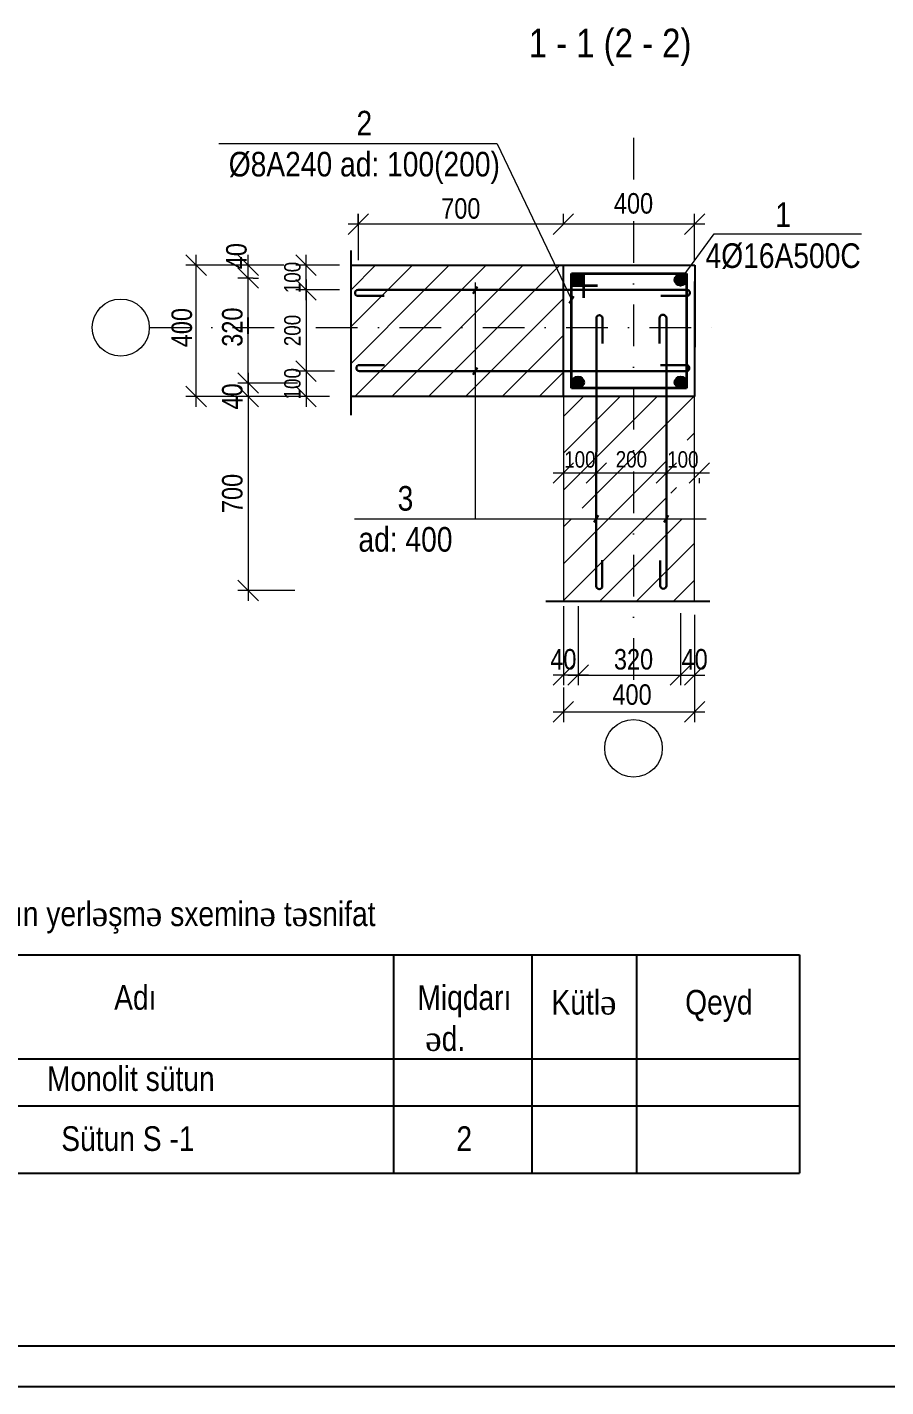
# Model space of a CAD drawing. Header units: millimetres. Extents: x 806395 to 2097197, y -233789 to 193681.
# Drawn here: x 2067405 to 2077870, y -177336 to -160765 of the extents above; entities that cross this region are included whole.
import ezdxf

# ---------------------------------------------------------------- set-up
doc = ezdxf.new("R2010")
doc.units = ezdxf.units.MM
doc.linetypes.add('CONTINOUS', pattern=[0.75, 0.25, 0.25, 0.25])
doc.linetypes.add('DASHDOTX2', pattern=[50.8, 25.4, -12.7, 0, -12.7])
doc.layers.add('Ox xetti', color=7, linetype='Continuous')
for name, color, linetype, lineweight in [('STENA', 7, 'Continuous', 25), ('аракясмя', 130, 'Continuous', 20), ('РАЗМЕРЫ', 80, 'Continuous', 9)]:
    doc.layers.add(name, color=color, linetype=linetype, lineweight=lineweight)
doc.styles.add('style1', font='A3TI(LA).TTF', dxfattribs={"height": 400})
doc.styles.add('style6', font='ARIALN.TTF', dxfattribs={"height": 300})
doc.dimstyles.new('DIM_100', dxfattribs={"dimscale": 100, "dimtxt": 400, "dimasz": 2.5, "dimexe": 1.25, "dimexo": 0.625, "dimtad": 1, "dimdec": 0, "dimtxsty": 'style1', "dimblk": 'OBLIQUE', "dimcen": 2.5, "dimdle": 1.25, "dimclrd": 251, "dimclre": 251, "dimaunit": 1, "dimadec": 3, "dimazin": 0, "dimtfac": 1, "dimtdec": 0, "dimtmove": 1, "dimatfit": 3, "dimfxl": 1.25, "dimlwd": 13, "dimlwe": 5, "dimarcsym": 0})

# ---------------------------------------------------------------- blocks, each defined once
blk = doc.blocks.new('_Oblique')
at = {"color": 0, "linetype": 'ByBlock', "lineweight": -2}
blk.add_line((-0.5, -0.5), (0.5, 0.5), dxfattribs=at)
blk = doc.blocks.new('*D61')
at = {"color": 251, "lineweight": 5, "ltscale": 15, "transparency": 16777216}
for p, q in [((2075540, -168486), (2075540, -169235)), ((2073940, -168815), (2073940, -169235))]:
    blk.add_line(p, q, dxfattribs=at)
at = {"color": 251, "linetype": 'ByBlock', "lineweight": 13, "ltscale": 15, "transparency": 16777216}
blk.add_line((2073815, -169110), (2075665, -169110), dxfattribs=at)
at = {"layer": 'Defpoints', "color": 0, "ltscale": 15, "transparency": 16777216}
for p in [(2075540, -168424), (2073940, -168753), (2075540, -169110)]:
    blk.add_point(p, dxfattribs=at)
at = {"color": 251, "lineweight": 13, "ltscale": 15, "transparency": 16777216, "xscale": 250, "yscale": 250, "zscale": 250, "rotation": 180}
blk.add_blockref('_Oblique', (2073940, -169110), dxfattribs=at)
at = {"color": 251, "lineweight": 13, "ltscale": 15, "transparency": 16777216, "xscale": 250, "yscale": 250, "zscale": 250}
blk.add_blockref('_Oblique', (2075540, -169110), dxfattribs=at)
at = {"color": 0, "lineweight": 5, "ltscale": 15, "transparency": 16777216, "insert": (2074777, -168901), "char_height": 300, "attachment_point": 5, "style": 'style6'}
blk.add_mtext('{\\H0.83333x;400}', dxfattribs=at)
blk = doc.blocks.new('*D62')
at = {"color": 251, "linetype": 'ByBlock', "lineweight": 13, "ltscale": 15, "transparency": 16777216}
blk.add_line((2069464, -165391), (2069464, -163541), dxfattribs=at)
at = {"color": 251, "lineweight": 5, "ltscale": 15, "transparency": 16777216}
for p, q in [((2070532, -163666), (2069339, -163666)), ((2070532, -165266), (2069339, -165266))]:
    blk.add_line(p, q, dxfattribs=at)
at = {"layer": 'Defpoints', "color": 0, "ltscale": 15, "transparency": 16777216}
for p in [(2069464, -163666), (2070595, -163666), (2070595, -165266)]:
    blk.add_point(p, dxfattribs=at)
at = {"color": 251, "lineweight": 13, "ltscale": 15, "transparency": 16777216, "xscale": 250, "yscale": 250, "zscale": 250}
for p, rotation in [((2069464, -163666), 90), ((2069464, -165266), 270)]:
    blk.add_blockref('_Oblique', p, dxfattribs=dict(at, rotation=rotation))
at = {"color": 0, "lineweight": 5, "ltscale": 15, "transparency": 16777216, "insert": (2069290, -164427), "char_height": 300, "attachment_point": 5, "rotation": 90, "style": 'style6'}
blk.add_mtext('{\\fArial Narrow|b0|i0|c238|p34;\\H0.83333x;400}', dxfattribs=at)
blk = doc.blocks.new('*D63')
at = {"color": 251, "linetype": 'ByBlock', "lineweight": 13, "ltscale": 15, "transparency": 16777216}
blk.add_line((2073995, -168661), (2075493, -168661), dxfattribs=at)
at = {"color": 251, "lineweight": 5, "ltscale": 15, "transparency": 16777216}
for p, q in [((2074120, -168723), (2074120, -168786)), ((2075368, -168723), (2075368, -168786))]:
    blk.add_line(p, q, dxfattribs=at)
at = {"layer": 'Defpoints', "color": 0, "ltscale": 15, "transparency": 16777216}
for p in [(2074120, -168661), (2075368, -168661), (2075368, -168661)]:
    blk.add_point(p, dxfattribs=at)
at = {"color": 251, "lineweight": 13, "ltscale": 15, "transparency": 16777216, "xscale": 250, "yscale": 250, "zscale": 250, "rotation": 180}
blk.add_blockref('_Oblique', (2074120, -168661), dxfattribs=at)
at = {"color": 251, "lineweight": 13, "ltscale": 15, "transparency": 16777216, "xscale": 250, "yscale": 250, "zscale": 250}
blk.add_blockref('_Oblique', (2075368, -168661), dxfattribs=at)
at = {"color": 0, "lineweight": 5, "ltscale": 15, "transparency": 16777216, "insert": (2074795, -168471), "char_height": 300, "attachment_point": 5, "style": 'style6'}
blk.add_mtext('{\\fArial Narrow|b0|i0|c238|p34;\\H0.83333x;320}', dxfattribs=at)
blk = doc.blocks.new('*D64')
at = {"color": 251, "linetype": 'ByBlock', "lineweight": 13, "ltscale": 15, "transparency": 16777216}
blk.add_line((2070097, -165227), (2070097, -163698), dxfattribs=at)
at = {"color": 251, "lineweight": 5, "ltscale": 15, "transparency": 16777216}
for p, q in [((2070158, -163823), (2070222, -163823)), ((2070700, -165102), (2069972, -165102))]:
    blk.add_line(p, q, dxfattribs=at)
at = {"layer": 'Defpoints', "color": 0, "ltscale": 15, "transparency": 16777216}
for p in [(2070095, -163823), (2070097, -163823), (2070763, -165102)]:
    blk.add_point(p, dxfattribs=at)
at = {"color": 251, "lineweight": 13, "ltscale": 15, "transparency": 16777216, "xscale": 250, "yscale": 250, "zscale": 250}
for p, rotation in [((2070097, -163823), 90), ((2070097, -165102), 270)]:
    blk.add_blockref('_Oblique', p, dxfattribs=dict(at, rotation=rotation))
at = {"color": 0, "lineweight": 5, "ltscale": 15, "transparency": 16777216, "insert": (2069906, -164421), "char_height": 300, "attachment_point": 5, "rotation": 90, "style": 'style6'}
blk.add_mtext('{\\fArial Narrow|b0|i0|c238|p34;\\H0.83333x;320}', dxfattribs=at)
blk = doc.blocks.new('*D65')
at = {"color": 251, "linetype": 'Continuous', "lineweight": 13, "ltscale": 15, "transparency": 16777216}
blk.add_line((2070097, -165141), (2070097, -167756), dxfattribs=at)
at = {"color": 251, "linetype": 'CONTINOUS', "lineweight": 5, "ltscale": 15, "transparency": 16777216}
for p, q in [((2070740, -165266), (2069972, -165266)), ((2070667, -167631), (2069972, -167631))]:
    blk.add_line(p, q, dxfattribs=at)
at = {"layer": 'Defpoints', "color": 0, "ltscale": 15, "transparency": 16777216}
for p in [(2070803, -165266), (2070097, -167631), (2070729, -167631)]:
    blk.add_point(p, dxfattribs=at)
at = {"color": 251, "lineweight": 13, "ltscale": 15, "transparency": 16777216, "xscale": 250, "yscale": 250, "zscale": 250}
for p, rotation in [((2070097, -165266), 90), ((2070097, -167631), 270)]:
    blk.add_blockref('_Oblique', p, dxfattribs=dict(at, rotation=rotation))
at = {"color": 0, "lineweight": 5, "ltscale": 15, "transparency": 16777216, "insert": (2069906, -166448), "char_height": 300, "attachment_point": 5, "rotation": 90, "style": 'style6', "bg_fill": 3, "box_fill_scale": 1.1, "bg_fill_color": 9, "bg_fill_true_color": 13158600, "bg_fill_transparency": 0}
blk.add_mtext('{\\H0.83333x;700}', dxfattribs=at)
blk = doc.blocks.new('*D76')
at = {"color": 251, "linetype": 'CONTINOUS', "lineweight": 5, "ltscale": 15, "transparency": 16777216}
for p, q in [((2071441, -163603), (2071441, -163041)), ((2075540, -163603), (2075540, -163041))]:
    blk.add_line(p, q, dxfattribs=at)
at = {"color": 251, "linetype": 'Continuous', "lineweight": 13, "ltscale": 15, "transparency": 16777216}
blk.add_line((2075665, -163166), (2071316, -163166), dxfattribs=at)
at = {"layer": 'Defpoints', "color": 0, "ltscale": 15, "transparency": 16777216}
for p in [(2071441, -163166), (2071441, -163666), (2075540, -163666)]:
    blk.add_point(p, dxfattribs=at)
at = {"color": 251, "lineweight": 13, "ltscale": 15, "transparency": 16777216, "xscale": 250, "yscale": 250, "zscale": 250, "rotation": 180}
blk.add_blockref('_Oblique', (2071441, -163166), dxfattribs=at)
at = {"color": 251, "lineweight": 13, "ltscale": 15, "transparency": 16777216, "xscale": 250, "yscale": 250, "zscale": 250}
blk.add_blockref('_Oblique', (2075540, -163166), dxfattribs=at)
at = {"color": 0, "lineweight": 5, "ltscale": 15, "transparency": 16777216, "insert": (2074795, -162914), "char_height": 300, "attachment_point": 5, "style": 'style6', "bg_fill": 3, "box_fill_scale": 1.1, "bg_fill_color": 9, "bg_fill_true_color": 13158600, "bg_fill_transparency": 0}
blk.add_mtext('{\\H0.83333x;400}', dxfattribs=at)
blk = doc.blocks.new('*D77')
at = {"color": 251, "linetype": 'CONTINOUS', "lineweight": 5, "ltscale": 15, "transparency": 16777216}
for p, q in [((2071440, -163166), (2071440, -163041)), ((2073940, -163166), (2073940, -163041))]:
    blk.add_line(p, q, dxfattribs=at)
at = {"color": 251, "linetype": 'Continuous', "lineweight": 13, "ltscale": 15, "transparency": 16777216}
blk.add_line((2074065, -163166), (2071315, -163166), dxfattribs=at)
at = {"layer": 'Defpoints', "color": 0, "ltscale": 15, "transparency": 16777216}
for p in [(2071440, -163166), (2071440, -163166), (2073940, -163166)]:
    blk.add_point(p, dxfattribs=at)
at = {"color": 251, "lineweight": 13, "ltscale": 15, "transparency": 16777216, "xscale": 250, "yscale": 250, "zscale": 250, "rotation": 180}
blk.add_blockref('_Oblique', (2071440, -163166), dxfattribs=at)
at = {"color": 251, "lineweight": 13, "ltscale": 15, "transparency": 16777216, "xscale": 250, "yscale": 250, "zscale": 250}
blk.add_blockref('_Oblique', (2073940, -163166), dxfattribs=at)
at = {"color": 0, "lineweight": 5, "ltscale": 15, "transparency": 16777216, "insert": (2072690, -162976), "char_height": 300, "attachment_point": 5, "style": 'style6', "bg_fill": 3, "box_fill_scale": 1.1, "bg_fill_color": 9, "bg_fill_true_color": 13158600, "bg_fill_transparency": 0}
blk.add_mtext('{\\H0.83333x;700}', dxfattribs=at)
blk = doc.blocks.new('*D78')
at = {"color": 251, "linetype": 'ByBlock', "lineweight": 13, "transparency": 16777216}
blk.add_line((2070097, -163948), (2070097, -163541), dxfattribs=at)
at = {"color": 251, "lineweight": 5, "transparency": 16777216}
for p, q in [((2070159, -163666), (2069972, -163666)), ((2070159, -163823), (2069972, -163823))]:
    blk.add_line(p, q, dxfattribs=at)
at = {"layer": 'Defpoints', "color": 0, "transparency": 16777216}
for p in [(2070097, -163666), (2070222, -163666), (2070222, -163823)]:
    blk.add_point(p, dxfattribs=at)
at = {"color": 251, "lineweight": 13, "transparency": 16777216, "xscale": 250, "yscale": 250, "zscale": 250}
for p, rotation in [((2070097, -163666), 90), ((2070097, -163823), 270)]:
    blk.add_blockref('_Oblique', p, dxfattribs=dict(at, rotation=rotation))
at = {"color": 0, "transparency": 16777216, "insert": (2069956, -163556), "char_height": 300, "attachment_point": 5, "rotation": 90, "style": 'style6'}
blk.add_mtext('{\\fArial Narrow|b0|i0|c238|p34;\\H0.83333x;40}', dxfattribs=at)
blk = doc.blocks.new('*D79')
at = {"color": 251, "linetype": 'ByBlock', "lineweight": 13, "transparency": 16777216}
blk.add_line((2070097, -164977), (2070097, -165391), dxfattribs=at)
at = {"color": 251, "lineweight": 5, "transparency": 16777216}
for p, q in [((2070193, -165102), (2069972, -165102)), ((2070193, -165266), (2069972, -165266))]:
    blk.add_line(p, q, dxfattribs=at)
at = {"layer": 'Defpoints', "color": 0, "transparency": 16777216}
for p in [(2070255, -165102), (2070097, -165266), (2070255, -165266)]:
    blk.add_point(p, dxfattribs=at)
at = {"color": 251, "lineweight": 13, "transparency": 16777216, "xscale": 250, "yscale": 250, "zscale": 250}
for p, rotation in [((2070097, -165102), 90), ((2070097, -165266), 270)]:
    blk.add_blockref('_Oblique', p, dxfattribs=dict(at, rotation=rotation))
at = {"color": 0, "transparency": 16777216, "insert": (2069906, -165266), "char_height": 300, "attachment_point": 5, "rotation": 90, "style": 'style6'}
blk.add_mtext('{\\fArial Narrow|b0|i0|c238|p34;\\H0.83333x;40}', dxfattribs=at)
blk = doc.blocks.new('*D80')
at = {"color": 251, "lineweight": 5, "transparency": 16777216}
for p, q in [((2073940, -167823), (2073940, -168786)), ((2074120, -167823), (2074120, -168786))]:
    blk.add_line(p, q, dxfattribs=at)
at = {"color": 251, "linetype": 'ByBlock', "lineweight": 13, "transparency": 16777216}
blk.add_line((2074245, -168661), (2073815, -168661), dxfattribs=at)
at = {"layer": 'Defpoints', "color": 0, "transparency": 16777216}
for p in [(2073940, -167761), (2074120, -167761), (2073940, -168661)]:
    blk.add_point(p, dxfattribs=at)
at = {"color": 251, "lineweight": 13, "transparency": 16777216, "xscale": 250, "yscale": 250, "zscale": 250, "rotation": 180}
blk.add_blockref('_Oblique', (2073940, -168661), dxfattribs=at)
at = {"color": 251, "lineweight": 13, "transparency": 16777216, "xscale": 250, "yscale": 250, "zscale": 250}
blk.add_blockref('_Oblique', (2074120, -168661), dxfattribs=at)
at = {"color": 0, "transparency": 16777216, "insert": (2073940, -168471), "char_height": 300, "attachment_point": 5, "style": 'style6'}
blk.add_mtext('{\\fArial Narrow|b0|i0|c238|p34;\\H0.83333x;40}', dxfattribs=at)
blk = doc.blocks.new('*D81')
at = {"color": 251, "lineweight": 5, "transparency": 16777216}
for p, q in [((2075368, -167908), (2075368, -168786)), ((2075540, -167929), (2075540, -168786))]:
    blk.add_line(p, q, dxfattribs=at)
at = {"color": 251, "linetype": 'ByBlock', "lineweight": 13, "transparency": 16777216}
blk.add_line((2075243, -168661), (2075665, -168661), dxfattribs=at)
at = {"layer": 'Defpoints', "color": 0, "transparency": 16777216}
for p in [(2075368, -167846), (2075540, -167867), (2075540, -168661)]:
    blk.add_point(p, dxfattribs=at)
at = {"color": 251, "lineweight": 13, "transparency": 16777216, "xscale": 250, "yscale": 250, "zscale": 250, "rotation": 180}
blk.add_blockref('_Oblique', (2075368, -168661), dxfattribs=at)
at = {"color": 251, "lineweight": 13, "transparency": 16777216, "xscale": 250, "yscale": 250, "zscale": 250}
blk.add_blockref('_Oblique', (2075540, -168661), dxfattribs=at)
at = {"color": 0, "transparency": 16777216, "insert": (2075540, -168471), "char_height": 300, "attachment_point": 5, "style": 'style6'}
blk.add_mtext('{\\fArial Narrow|b0|i0|c238|p34;\\H0.83333x;40}', dxfattribs=at)
blk = doc.blocks.new('*D82')
at = {"color": 251, "linetype": 'ByBlock', "lineweight": 13, "transparency": 16777216}
blk.add_line((2074217, -166198), (2075320, -166198), dxfattribs=at)
at = {"color": 251, "lineweight": 5, "transparency": 16777216}
for p, q in [((2074342, -166098), (2074342, -166323)), ((2075195, -166098), (2075195, -166323))]:
    blk.add_line(p, q, dxfattribs=at)
at = {"layer": 'Defpoints', "color": 0, "transparency": 16777216}
for p in [(2074342, -166036), (2075195, -166036), (2075195, -166198)]:
    blk.add_point(p, dxfattribs=at)
at = {"color": 251, "lineweight": 13, "transparency": 16777216, "xscale": 250, "yscale": 250, "zscale": 250, "rotation": 180}
blk.add_blockref('_Oblique', (2074342, -166198), dxfattribs=at)
at = {"color": 251, "lineweight": 13, "transparency": 16777216, "xscale": 250, "yscale": 250, "zscale": 250}
blk.add_blockref('_Oblique', (2075195, -166198), dxfattribs=at)
at = {"color": 0, "transparency": 16777216, "insert": (2074769, -166033), "char_height": 300, "attachment_point": 5, "style": 'style6'}
blk.add_mtext('{\\H0.66667x;200}', dxfattribs=at)
blk = doc.blocks.new('*D83')
at = {"color": 251, "lineweight": 5, "transparency": 16777216}
for p, q in [((2073940, -165877), (2073940, -166324)), ((2074342, -166260), (2074342, -166324))]:
    blk.add_line(p, q, dxfattribs=at)
at = {"color": 251, "linetype": 'ByBlock', "lineweight": 13, "transparency": 16777216}
blk.add_line((2074467, -166199), (2073815, -166199), dxfattribs=at)
at = {"layer": 'Defpoints', "color": 0, "transparency": 16777216}
for p in [(2073940, -165815), (2073940, -166199), (2074342, -166198)]:
    blk.add_point(p, dxfattribs=at)
at = {"color": 251, "lineweight": 13, "transparency": 16777216, "xscale": 250, "yscale": 250, "zscale": 250, "rotation": 180}
blk.add_blockref('_Oblique', (2073940, -166199), dxfattribs=at)
at = {"color": 251, "lineweight": 13, "transparency": 16777216, "xscale": 250, "yscale": 250, "zscale": 250}
blk.add_blockref('_Oblique', (2074342, -166199), dxfattribs=at)
at = {"color": 0, "transparency": 16777216, "insert": (2074141, -166035), "char_height": 300, "attachment_point": 5, "style": 'style6'}
blk.add_mtext('{\\H0.66667x;100}', dxfattribs=at)
blk = doc.blocks.new('*D84')
at = {"color": 251, "linetype": 'ByBlock', "lineweight": 13, "transparency": 16777216}
blk.add_line((2075722, -166199), (2075070, -166199), dxfattribs=at)
at = {"color": 251, "lineweight": 5, "transparency": 16777216}
for p, q in [((2075195, -166260), (2075195, -166324)), ((2075597, -166260), (2075597, -166324))]:
    blk.add_line(p, q, dxfattribs=at)
at = {"layer": 'Defpoints', "color": 0, "transparency": 16777216}
for p in [(2075195, -166198), (2075195, -166199), (2075597, -166198)]:
    blk.add_point(p, dxfattribs=at)
at = {"color": 251, "lineweight": 13, "transparency": 16777216, "xscale": 250, "yscale": 250, "zscale": 250, "rotation": 180}
blk.add_blockref('_Oblique', (2075195, -166199), dxfattribs=at)
at = {"color": 251, "lineweight": 13, "transparency": 16777216, "xscale": 250, "yscale": 250, "zscale": 250}
blk.add_blockref('_Oblique', (2075597, -166199), dxfattribs=at)
at = {"color": 0, "transparency": 16777216, "insert": (2075396, -166035), "char_height": 300, "attachment_point": 5, "style": 'style6'}
blk.add_mtext('{\\H0.66667x;100}', dxfattribs=at)
blk = doc.blocks.new('*D85')
at = {"color": 251, "linetype": 'ByBlock', "lineweight": 13, "transparency": 16777216}
blk.add_line((2070803, -164091), (2070803, -163541), dxfattribs=at)
at = {"color": 251, "lineweight": 5, "transparency": 16777216}
for p, q in [((2071213, -163666), (2070678, -163666)), ((2071213, -163966), (2070678, -163966))]:
    blk.add_line(p, q, dxfattribs=at)
at = {"layer": 'Defpoints', "color": 0, "transparency": 16777216}
for p in [(2070803, -163666), (2071276, -163666), (2071276, -163966)]:
    blk.add_point(p, dxfattribs=at)
at = {"color": 251, "lineweight": 13, "transparency": 16777216, "xscale": 250, "yscale": 250, "zscale": 250}
for p, rotation in [((2070803, -163666), 90), ((2070803, -163966), 270)]:
    blk.add_blockref('_Oblique', p, dxfattribs=dict(at, rotation=rotation))
at = {"color": 0, "transparency": 16777216, "insert": (2070638, -163816), "char_height": 300, "attachment_point": 5, "rotation": 90, "style": 'style6'}
blk.add_mtext('{\\H0.66667x;100}', dxfattribs=at)
blk = doc.blocks.new('*D86')
at = {"color": 251, "linetype": 'ByBlock', "lineweight": 13, "transparency": 16777216}
blk.add_line((2070803, -163841), (2070803, -165082), dxfattribs=at)
at = {"color": 251, "lineweight": 5, "transparency": 16777216}
for p, q in [((2071151, -163966), (2070678, -163966)), ((2071151, -164957), (2070678, -164957))]:
    blk.add_line(p, q, dxfattribs=at)
at = {"layer": 'Defpoints', "color": 0, "transparency": 16777216}
for p in [(2071213, -163966), (2070803, -164957), (2071213, -164957)]:
    blk.add_point(p, dxfattribs=at)
at = {"color": 251, "lineweight": 13, "transparency": 16777216, "xscale": 250, "yscale": 250, "zscale": 250}
for p, rotation in [((2070803, -163966), 90), ((2070803, -164957), 270)]:
    blk.add_blockref('_Oblique', p, dxfattribs=dict(at, rotation=rotation))
at = {"color": 0, "transparency": 16777216, "insert": (2070638, -164462), "char_height": 300, "attachment_point": 5, "rotation": 90, "style": 'style6'}
blk.add_mtext('{\\H0.66667x;200}', dxfattribs=at)
blk = doc.blocks.new('*D87')
at = {"color": 251, "linetype": 'ByBlock', "lineweight": 13, "transparency": 16777216}
blk.add_line((2070803, -164832), (2070803, -165391), dxfattribs=at)
at = {"color": 251, "lineweight": 5, "transparency": 16777216}
for p, q in [((2071088, -164957), (2070678, -164957)), ((2071088, -165266), (2070678, -165266))]:
    blk.add_line(p, q, dxfattribs=at)
at = {"layer": 'Defpoints', "color": 0, "transparency": 16777216}
for p in [(2071151, -164957), (2070803, -165266), (2071151, -165266)]:
    blk.add_point(p, dxfattribs=at)
at = {"color": 251, "lineweight": 13, "transparency": 16777216, "xscale": 250, "yscale": 250, "zscale": 250}
for p, rotation in [((2070803, -164957), 90), ((2070803, -165266), 270)]:
    blk.add_blockref('_Oblique', p, dxfattribs=dict(at, rotation=rotation))
at = {"color": 0, "transparency": 16777216, "insert": (2070638, -165111), "char_height": 300, "attachment_point": 5, "rotation": 90, "style": 'style6'}
blk.add_mtext('{\\H0.66667x;100}', dxfattribs=at)
blk = doc.blocks.new('ntnntyht')
at = {"color": 1, "lineweight": 25, "ltscale": 15}
blk.add_line((1963654, -50106), (2003045, -50106), dxfattribs=at)
at = {"color": 1, "lineweight": 25}
blk.add_line((2003567, -50629), (1961564, -50629), dxfattribs=at)

msp = doc.modelspace()

# ---------------------------------------------------------------- hatches: boundary and pattern name
at = {"lineweight": 5, "ltscale": 15}
h = msp.add_hatch(dxfattribs=at)
h.set_pattern_fill('ANSI31', color=0, scale=100)
h.set_pattern_definition([(45, (1404121.36, 2890670.8), (-224.506403, 224.506403), [])])
h.paths.add_polyline_path([(2073940.399, -163966.477), (2073940.399, -164956.655)], flags=17)
edge = h.paths.add_edge_path()
edge.add_line((2071352.955, -163665.873), (2071352.955, -165265.873))
edge.add_line((2071352.955, -165265.873), (2072867.401, -165265.873))
edge.add_line((2072867.401, -165265.873), (2072867.401, -164956.655))
edge.add_line((2072867.401, -164956.655), (2072233.983, -164956.655))
edge.add_line((2072233.983, -164956.655), (2071453.768, -164956.654))
edge.add_arc((2071453.764, -164919.6), 37.054, 90.3382469, 270.0056172, ccw=False)
edge.add_line((2071453.545, -164882.546), (2071453.764, -164882.546))
edge.add_arc((2071453.764, -164919.601), 37.054, 90, 270.338247)
edge.add_line((2071453.983, -164956.654), (2073940.399, -164956.654))
edge.add_line((2073940.399, -164956.654), (2073940.399, -163966.477))
edge.add_line((2073940.399, -163966.477), (2072233.983, -163966.477))
edge.add_line((2072233.983, -163966.477), (2072233.983, -163966.475))
edge.add_line((2072233.983, -163966.475), (2073940.399, -163966.476))
edge.add_line((2073940.399, -163966.476), (2073940.399, -163905.097))
edge.add_line((2073940.399, -163905.097), (2073940.399, -163665.873))
edge.add_line((2073940.399, -163665.873), (2071352.955, -163665.873))
h.paths.add_polyline_path([(2073940.399, -165265.873), (2073940.399, -165256.654), (2073940.399, -164956.655), (2072867.401, -164956.655), (2072867.401, -165265.873)])
for points in [[(2074040.399, -163844.52, 1), (2074184.453, -163844.52, 1)], [(2075296.346, -163844.52, 1), (2075440.399, -163844.52, 1)], [(2074047.734, -165093.846, 1), (2074191.788, -165093.846, 1)], [(2075296.346, -165093.846, 1), (2075440.399, -165093.846, 1)]]:
    msp.add_hatch(color=7).paths.add_polyline_path(points)
h = msp.add_hatch(dxfattribs=at)
h.set_pattern_fill('ANSI31', color=0, scale=100)
h.set_pattern_definition([(45, (1403271.3, 2850666.06), (-224.506403, 224.506403), [])])
h.paths.add_polyline_path([(2074582.135, -167760.757), (2075533.983, -167760.757), (2075533.983, -166756.037), (2074582.135, -166756.037)])
h.paths.add_polyline_path([(2075195.08, -165256.654), (2074582.135, -165256.654), (2074582.135, -166756.037), (2075195.08, -166756.037)])
h.paths.add_polyline_path([(2075533.983, -166376.73), (2075195.08, -166377.281), (2075195.08, -166756.037), (2075533.983, -166756.037)])
h.paths.add_polyline_path([(2075533.983, -165265.873), (2075195.08, -165256.654), (2075195.08, -166377.281), (2075533.983, -166376.774)])
h.paths.add_polyline_path([(2073940.399, -165256.654), (2073940.399, -167760.757), (2074582.135, -167760.757), (2074582.135, -166756.037), (2074340.466, -166756.037), (2074341.521, -165256.654)])
h.paths.add_polyline_path([(2074582.135, -165256.654), (2074341.521, -165256.654), (2074340.466, -166756.037), (2074582.135, -166756.037)], flags=17)
h.paths.add_polyline_path([(2075199.952, -166756.037), (2075533.983, -166756.037), (2075533.983, -165797.625), (2075199.952, -165797.625)])
edge = h.paths.add_edge_path()
edge.add_line((2073940.399, -166456.961), (2073940.399, -165923.165))
edge.add_line((2073940.399, -165923.165), (2073940.399, -166755.952))
edge.add_line((2073940.399, -166755.952), (2074340.676, -166756.122))
h.paths.add_polyline_path([(2075195.08, -166443.129), (2075533.983, -166443.129), (2075533.983, -166377.006), (2075195.08, -166377.006)], flags=17)

# ---------------------------------------------------------------- linework, layer by layer
at = {"color": 7, "lineweight": 15}
msp.add_line((2073134.409, -162187.421, -52.59), (2069741.539, -162187.421, -52.59), dxfattribs=at)
at = {"color": 7, "linetype": 'ByBlock', "lineweight": 15}
msp.add_line((2073134.409, -162187.421, -52.59), (2074040.399, -164085.873, -52.59), dxfattribs=at)
at = {"color": 0, "lineweight": 13, "ltscale": 15}
for p, q in [((2075368.372, -163844.52, -52.59), (2075776.667, -163285.42, -52.59)), ((2075776.667, -163285.42, -52.59), (2077574.036, -163285.42, -52.59))]:
    msp.add_line(p, q, dxfattribs=at)
at = {"color": 7}
for p, q in [((2071352.955, -163665.873, -52.59), (2075140.399, -163665.873, -52.59)), ((2073940.399, -165265.873, -52.59), (2073940.399, -163665.873, -52.59)), ((2075540.399, -163665.873, -52.59), (2075540.399, -164665.873, -52.59)), ((2075540.399, -165265.873, -52.59), (2071352.955, -165265.873, -52.59))]:
    msp.add_line(p, q, dxfattribs=at)
at = {"color": 7, "linetype": 'ByBlock', "lineweight": 25}
for p, q in [((2074740.399, -163665.873, -52.59), (2075540.399, -163665.873, -52.59)), ((2075540.399, -165265.873, -52.59), (2075540.399, -163865.873, -52.59)), ((2072840.2, -164009.247, -52.59), (2072894.601, -163923.706, -52.59)), ((2074013.199, -164128.643, -52.59), (2074067.6, -164043.102, -52.59)), ((2072840.2, -164999.425, -52.59), (2072894.601, -164913.884, -52.59)), ((2074313.265, -166798.808, -52.59), (2074367.667, -166713.267, -52.59)), ((2075167.879, -166798.808, -52.59), (2075222.281, -166713.267, -52.59))]:
    msp.add_line(p, q, dxfattribs=at)
at = {"color": 0, "lineweight": 15, "ltscale": 15}
for p, q in [((2072867.401, -166756.037, -52.59), (2072867.401, -163876.649, -52.59)), ((2071394.018, -166756.037, -52.59), (2075680.365, -166756.037, -52.59))]:
    msp.add_line(p, q, dxfattribs=at)
at = {"color": 7, "lineweight": 35}
for p, q in [((2074040.399, -165165.873, -52.59), (2074040.399, -163765.873, -52.59)), ((2074040.399, -163765.873, -52.59), (2075440.399, -163765.873, -52.59)), ((2074191.048, -164065.428, -52.59), (2074191.048, -163765.873, -52.59)), ((2075440.399, -163765.873, -52.59), (2075440.399, -165165.873, -52.59)), ((2074356.675, -163918.379, -52.59), (2074040.399, -163918.379, -52.59)), ((2075440.399, -165165.873, -52.59), (2074040.399, -165165.873, -52.59))]:
    msp.add_line(p, q, dxfattribs=at)
at = {"lineweight": 25, "ltscale": 5}
for p, q in [((2070096.63, -164502.404, -52.59), (2070096.63, -164302.404, -52.59)), ((2073727.002, -167760.757, -52.59), (2075724.2, -167760.757, -52.59))]:
    msp.add_line(p, q, dxfattribs=at)
at = {"color": 0, "lineweight": 5, "ltscale": 15}
for p, q in [((2073940.399, -165256.654, -52.59), (2073940.399, -167760.757, -52.59)), ((2075533.983, -165256.654, -52.59), (2075533.983, -167760.757, -52.59))]:
    msp.add_line(p, q, dxfattribs=at)
at = {"color": 0, "ltscale": 15}
msp.add_line((2076819.483, -172071.22), (2076819.483, -174732.95), dxfattribs=at)
at = {"color": 7, "ltscale": 15}
for points in [[(2058937.821, -172071.22), (2076819.483, -172071.22)], [(2071870.432, -172071.22), (2071870.432, -174732.95)], [(2073554.493, -172071.22), (2073554.493, -174732.95)], [(2074829.905, -172071.22), (2074829.905, -174732.95)], [(2058937.821, -173337.074), (2076819.483, -173337.074)], [(2058937.821, -173911.805), (2076819.483, -173911.805)], [(2058937.821, -174732.95), (2076819.483, -174732.95)]]:
    msp.add_lwpolyline(points, dxfattribs=at)
at = {"color": 7}
for centre in [(2074112.426, -163844.52, -52.59), (2075368.372, -163844.52, -52.59), (2074119.761, -165093.846, -52.59), (2075368.372, -165093.846, -52.59)]:
    msp.add_circle(centre, 72.027, dxfattribs=at)
at = {"color": 0, "lineweight": 30, "ltscale": 15}
for centre, radius, start, end in [((2075444.678, -164003.412, -52.59), 37.547, 264.8299793, 116.4342215), ((2075436.637, -164920.583, -52.59), 38.355, 283.310013, 104.1942172)]:
    msp.add_arc(centre, radius, start, end, dxfattribs=at)
at = {"layer": 'Ox xetti', "linetype": 'DASHDOTX2', "lineweight": 9, "ltscale": 20}
for p, q in [((2074794.813, -162114.132, -52.59), (2074794.813, -169203.811, -52.59)), ((2068892.433, -164427.104, -52.59), (2075779.207, -164427.104, -52.59))]:
    msp.add_line(p, q, dxfattribs=at)
at = {"layer": 'аракясмя', "color": 7, "lineweight": 20}
for centre, radius in [((2068544.313, -164427.104, -52.59), 348.12), ((2074794.813, -169554.514, -52.59), 350.703)]:
    msp.add_circle(centre, radius, dxfattribs=at)
at = {"layer": 'РАЗМЕРЫ', "color": 0, "lineweight": 30, "ltscale": 15}
for p, q in [((2071438.011, -163966.475, -52.59), (2075452.004, -163966.476, -52.59)), ((2071438.011, -164040.475, -52.59), (2071756.395, -164040.475, -52.59)), ((2071438.011, -164040.475, -52.59), (2071756.395, -164040.475, -52.59)), ((2071438.011, -164040.475, -52.59), (2071756.395, -164040.475, -52.59)), ((2071438.011, -164040.475, -52.59), (2071756.395, -164040.475, -52.59)), ((2071438.011, -164040.476, -52.59), (2071756.395, -164040.476, -52.59)), ((2071438.011, -164040.476, -52.59), (2071756.395, -164040.476, -52.59)), ((2071438.011, -164040.476, -52.59), (2071756.395, -164040.476, -52.59)), ((2071438.011, -164040.476, -52.59), (2071756.395, -164040.476, -52.59)), ((2072233.983, -163966.476, -52.59), (2075438.39, -163966.476, -52.59)), ((2072233.983, -163966.476, -52.59), (2075452.004, -163966.476, -52.59)), ((2072233.983, -163966.476, -52.59), (2075438.39, -163966.476, -52.59)), ((2072233.983, -163966.477, -52.59), (2075440.146, -163966.477, -52.59)), ((2072233.983, -163966.477, -52.59), (2075443.206, -163966.477, -52.59)), ((2072233.983, -163966.477, -52.59), (2075440.146, -163966.477, -52.59)), ((2072233.983, -163966.477, -52.59), (2075443.206, -163966.477, -52.59)), ((2075436.985, -164040.476, -52.59), (2075129.702, -164040.476, -52.59)), ((2074342.185, -164311.653, -52.59), (2074339.888, -167578.322, -52.59)), ((2074416.185, -164311.653, -52.59), (2074416.185, -164618.936, -52.59)), ((2074416.185, -164311.653, -52.59), (2074416.185, -164618.936, -52.59)), ((2075110.432, -164311.652, -52.59), (2075110.432, -164620.547, -52.59)), ((2075110.432, -164311.652, -52.59), (2075110.432, -164620.547, -52.59)), ((2075195.08, -164311.652, -52.59), (2075195.08, -167433.439, -52.59)), ((2075195.08, -164311.652, -52.59), (2075195.08, -167572.388, -52.59)), ((2071453.764, -164882.546, -52.59), (2071761.047, -164882.546, -52.59)), ((2071453.764, -164882.546, -52.59), (2071761.047, -164882.546, -52.59)), ((2071453.764, -164882.546, -52.59), (2071761.047, -164882.546, -52.59)), ((2071453.764, -164882.546, -52.59), (2071761.047, -164882.546, -52.59)), ((2071453.764, -164882.546, -52.59), (2071761.047, -164882.546, -52.59)), ((2071453.764, -164882.546, -52.59), (2071761.047, -164882.546, -52.59)), ((2071453.764, -164882.546, -52.59), (2071761.047, -164882.546, -52.59)), ((2071453.764, -164882.546, -52.59), (2071761.047, -164882.546, -52.59)), ((2075441.811, -164882.654, -52.59), (2075123.428, -164882.654, -52.59)), ((2075441.811, -164882.654, -52.59), (2075123.428, -164882.654, -52.59)), ((2071453.983, -164956.654, -52.59), (2075448.239, -164956.654, -52.59)), ((2072233.983, -164956.654, -52.59), (2075445.267, -164956.654, -52.59)), ((2072233.983, -164956.654, -52.59), (2075448.239, -164956.654, -52.59)), ((2072233.983, -164956.654, -52.59), (2075445.267, -164956.654, -52.59)), ((2072233.983, -164956.655, -52.59), (2075446.884, -164956.655, -52.59)), ((2072233.983, -164956.655, -52.59), (2075447.729, -164956.655, -52.59)), ((2072233.983, -164956.655, -52.59), (2075446.884, -164956.655, -52.59)), ((2072233.983, -164956.655, -52.59), (2075447.729, -164956.655, -52.59)), ((2074413.888, -167578.322, -52.59), (2074413.888, -167259.938, -52.59)), ((2074413.888, -167578.322, -52.59), (2074413.888, -167259.938, -52.59)), ((2075121.08, -167572.388, -52.59), (2075121.08, -167265.105, -52.59))]:
    msp.add_line(p, q, dxfattribs=at)
at = {"layer": 'РАЗМЕРЫ', "color": 0, "ltscale": 15}
msp.add_line((2075122.401, -164882.546, -52.59), (2075362.401, -164882.546, -52.59), dxfattribs=at)
msp.add_line((2075122.401, -164882.546, -52.59), (2075362.401, -164882.546, -52.59), dxfattribs=at)
msp.add_line((2075122.401, -164882.546, -52.59), (2075362.401, -164882.546, -52.59), dxfattribs=at)
msp.add_line((2075122.401, -164882.546, -52.59), (2075362.401, -164882.546, -52.59), dxfattribs=at)
msp.add_line((2075122.401, -164882.546, -52.59), (2075362.401, -164882.546, -52.59), dxfattribs=at)
msp.add_line((2075122.401, -164882.546, -52.59), (2075362.401, -164882.546, -52.59), dxfattribs=at)
msp.add_line((2075122.401, -164882.546, -52.59), (2075362.401, -164882.546, -52.59), dxfattribs=at)
msp.add_line((2075122.401, -164882.546, -52.59), (2075362.401, -164882.546, -52.59), dxfattribs=at)
at = {"layer": 'РАЗМЕРЫ', "color": 0, "lineweight": 30, "ltscale": 15}
for centre, radius, start, end in [((2071438.011, -164003.475, -52.59), 37, 90, 270), ((2074379.185, -164311.653, -52.59), 37, 0, 180), ((2074379.185, -164311.653, -52.59), 37, 0, 180), ((2075152.756, -164311.652, -52.59), 42.324, 0, 180), ((2071453.764, -164919.601, -52.59), 37.054, 90, 270), ((2071453.764, -164919.6, -52.59), 37.054, 90, 270), ((2071453.764, -164919.601, -52.59), 37.054, 90, 270), ((2071453.764, -164919.6, -52.59), 37.054, 90, 270), ((2071453.764, -164919.601, -52.59), 37.054, 90, 270), ((2071453.764, -164919.6, -52.59), 37.054, 90, 270), ((2071453.764, -164919.601, -52.59), 37.054, 90, 270), ((2071453.764, -164919.6, -52.59), 37.054, 90, 270), ((2074376.888, -167578.322, -52.59), 37, 180, 0), ((2075158.08, -167572.388, -52.59), 37, 180, 0)]:
    msp.add_arc(centre, radius, start, end, dxfattribs=at)

# ---------------------------------------------------------------- texts
at = {"insert": (2075500.312, -160783.857, -52.59), "char_height": 350, "width": 12573.31765, "attachment_point": 3, "style": 'style6'}
msp.add_mtext('1 - 1 (2 - 2)', dxfattribs=at)
at = {"color": 7, "lineweight": 25, "insert": (2071513.877, -162229.747, -52.59), "char_height": 300, "attachment_point": 5, "style": 'style6'}
msp.add_mtext('\\A1;{\\fArial Narrow|b0|i0|c238|p34;2\\P%%C}8A240 а{\\fArial Narrow|b0|i0|c238|p34;d}: {\\fArial Narrow|b0|i0|c238|p34;10}0{\\fArial Narrow|b0|i0|c238|p34;(200)}', dxfattribs=at)
at = {"lineweight": 40, "char_height": 300, "attachment_point": 1, "style": 'style6'}
for s, insert, width in [('S{\\fArial Narrow|b0|i0|c238|p34;ütunl\\fTimes New Roman|b0|i0|c238|p18;a\\fArial Narrow|b0|i0|c238|p34;rın yerl\\fTimes New Roman|b0|i0|c238|p18;ə\\fArial Narrow|b0|i0|c238|p34;şm\\fTimes New Roman|b0|i0|c238|p18;ə\\fArial Narrow|b0|i0|c238|p34; sxemin\\fTimes New Roman|b0|i0|c238|p18;ə\\fArial Narrow|b0|i0|c238|p34; t\\fTimes New Roman|b0|i0|c238|p18;ə\\fArial Narrow|b0|i0|c238|p34;snifat}', (2065965.552, -171421.199), 9735.2541), ('{\\fArial Narrow|b0|i0|c238|p34;Adı}', (2068464.607, -172441.063), 7158.36605), ('{\\fArial Narrow|b0|i0|c238|p34;Miqdarı\\P \\fTimes New Roman|b0|i0|c238|p18;ə\\fArial Narrow|b0|i0|c238|p34;d.}', (2072160.289, -172442.632), 7158.36605), ('{\\fArial Narrow|b0|i0|c238|p34;Kütl\\fTimes New Roman|b0|i0|c238|p18;ə}', (2073794.926, -172499.422), 7158.36605), ('{\\fArial Narrow|b0|i0|c238|p34;Qeyd}', (2075424.337, -172499.422), 7158.36605), ('{\\fArial Narrow|b0|i0|c238|p34;Monolit sütun}', (2067645.587, -173430.26), 5922.41126)]:
    msp.add_mtext(s, dxfattribs=dict(at, insert=insert, width=width))
at = {"color": 7, "ltscale": 15, "char_height": 300, "attachment_point": 1, "style": 'style6'}
for s, insert in [('S{\\fArial Narrow|b0|i0|c238|p34;ütun S -1 }', (2067819.999, -174161.141)), ('{\\fArial Narrow|b0|i0|c238|p34;2}', (2072636.313, -174161.141))]:
    msp.add_mtext(s, dxfattribs=dict(at, insert=insert))
at = {"layer": 'STENA', "char_height": 300, "attachment_point": 5, "style": 'style6'}
for s, insert in [('{\\fArial Narrow|b0|i0|c238|p34;1\\P4\\A1;\\C7;%%C\\A0;\\C256;16}A500C      ', (2076618.617, -163305.089, -52.59)), ('{\\fArial Narrow|b0|i0|c238|p34;3\\Pad: 400}     ', (2072015.081, -166759.684, -52.59))]:
    msp.add_mtext(s, dxfattribs=dict(at, insert=insert))

# ---------------------------------------------------------------- dimensions: what is measured, and where the dimension line sits
dim = msp.add_linear_dim(base=(2070096.63, -163665.873, -52.59), p1=(2070221.63, -163822.744, -52.59), p2=(2070221.63, -163665.873, -52.59), angle=90, text='{\\fArial Narrow|b0|i0|c238|p34;\\H0.83333x;40}', dimstyle='DIM_100', override={"dimtxsty": 'style6'})
dim.commit()
dim.dimension.update_dxf_attribs({"geometry": '*D78', "text_midpoint": (2070146.189, -163555.534, -52.59), "dimtype": 160})
at = {"color": 0, "lineweight": 5, "ltscale": 15}
for base, p1, p2, text, picture, middle in [((2069464.051, -163665.873, -52.59), (2070594.589, -165265.873, -52.59), (2070594.589, -163665.873, -52.59), '{\\fArial Narrow|b0|i0|c238|p34;\\H0.83333x;400}', '*D62', (2069479.911, -164427.104, -52.59)), ((2070096.63, -163822.744, -52.59), (2070762.807, -165102.404, -52.59), (2070095.382, -163822.744, -52.59), '{\\fArial Narrow|b0|i0|c238|p34;\\H0.83333x;320}', '*D64', (2070096.63, -164421.348, -52.59))]:
    dim = msp.add_linear_dim(base=base, p1=p1, p2=p2, angle=90, text=text, dimstyle='DIM_100', override={"dimtxsty": 'style6'}, dxfattribs=at)
    dim.commit()
    dim.dimension.update_dxf_attribs({"geometry": picture, "text_midpoint": middle, "dimtype": 160})
for base, p1, p2, text, picture, middle in [((2073940.399, -166199.236, -52.59), (2074342.185, -166197.909, -52.59), (2073940.399, -165814.995, -52.59), '{\\H0.66667x;100}', '*D83', (2074141.292, -166199.236, -52.59)), ((2075195.08, -166199.236, -52.59), (2075596.866, -166197.909, -52.59), (2075195.08, -166197.909, -52.59), '{\\H0.66667x;100}', '*D84', (2075395.973, -166199.236, -52.59)), ((2073940.399, -168660.959, -52.59), (2074119.761, -167760.757, -52.59), (2073940.399, -167760.757, -52.59), '{\\fArial Narrow|b0|i0|c238|p34;\\H0.83333x;40}', '*D80', (2073940.399, -168660.959, -52.59)), ((2075540.399, -168660.959, -52.59), (2075368.372, -167845.759, -52.59), (2075540.399, -167866.955, -52.59), '{\\fArial Narrow|b0|i0|c238|p34;\\H0.83333x;40}', '*D81', (2075540.399, -168660.959, -52.59))]:
    dim = msp.add_linear_dim(base=base, p1=p1, p2=p2, text=text, dimstyle='DIM_100', override={"dimtxsty": 'style6'})
    dim.commit()
    dim.dimension.update_dxf_attribs({"geometry": picture, "text_midpoint": middle, "dimtype": 160})
dim = msp.add_linear_dim(base=(2075195.08, -166197.909, -52.59), p1=(2074342.185, -166035.789, -52.59), p2=(2075195.08, -166035.789, -52.59), text='{\\H0.66667x;200}', dimstyle='DIM_100', override={"dimtxsty": 'style6'})
dim.commit()
dim.dimension.update_dxf_attribs({"geometry": '*D82', "text_midpoint": (2074768.633, -166033.294, -52.59)})
for base, p1, p2, text, picture, middle in [((2075368.372, -168660.959, -52.59), (2074119.761, -168660.959, -52.59), (2075368.372, -168660.959, -52.59), '{\\fArial Narrow|b0|i0|c238|p34;\\H0.83333x;320}', '*D63', (2074794.813, -168660.959, -52.59)), ((2075540.399, -169110.147, -52.59), (2073940.399, -168752.864, -52.59), (2075540.399, -168423.651, -52.59), '{\\H0.83333x;400}', '*D61', (2074777.288, -169091.029, -52.59))]:
    dim = msp.add_linear_dim(base=base, p1=p1, p2=p2, text=text, dimstyle='DIM_100', override={"dimtxsty": 'style6'}, dxfattribs=at)
    dim.commit()
    dim.dimension.update_dxf_attribs({"geometry": picture, "text_midpoint": middle, "dimtype": 160})

# ---------------------------------------------------------------- next in the draw order: dimensions: what is measured, and where the dimension line sits
dim = msp.add_linear_dim(base=(2071440.893, -163166.233, -52.59), p1=(2075540.399, -163665.873, -52.59), p2=(2071440.893, -163665.873, -52.59), text='{\\H0.83333x;400}', dimstyle='DIM_100', override={"dimtxsty": 'style6', "dimfxl": 200, "dimfxlon": 1, "dimtfill": 1, "dimarcsym": 1}, dxfattribs=at)
dim.commit()
dim.dimension.update_dxf_attribs({"geometry": '*D76', "text_midpoint": (2074794.813, -163104.046, -52.59), "dimtype": 160})
dim = msp.add_linear_dim(base=(2070096.63, -167631.027, -52.59), p1=(2070802.971, -165265.873, -52.59), p2=(2070729.014, -167631.027, -52.59), angle=90, text='{\\H0.83333x;700}', dimstyle='DIM_100', override={"dimtxsty": 'style6', "dimfxl": 200, "dimfxlon": 1, "dimtfill": 1, "dimarcsym": 1}, dxfattribs=at)
dim.commit()
dim.dimension.update_dxf_attribs({"geometry": '*D65', "text_midpoint": (2069906.487, -166448.45, -52.59)})

# ---------------------------------------------------------------- next in the draw order: linework, layer by layer
at = {"color": 7}
msp.add_line((2071352.955, -165494.641, -52.59), (2071352.955, -163486.32, -52.59), dxfattribs=at)

# ---------------------------------------------------------------- next in the draw order: dimensions: what is measured, and where the dimension line sits
at = {"color": 0, "lineweight": 5, "ltscale": 15}
dim = msp.add_linear_dim(base=(2071440.399, -163166.233, -52.59), p1=(2073940.399, -163166.233, -52.59), p2=(2071440.399, -163166.233, -52.59), text='{\\H0.83333x;700}', dimstyle='DIM_100', override={"dimtxsty": 'style6', "dimfxl": 200, "dimfxlon": 1, "dimtfill": 1, "dimarcsym": 1}, dxfattribs=at)
dim.commit()
dim.dimension.update_dxf_attribs({"geometry": '*D77', "text_midpoint": (2072690.399, -162976.09, -52.59)})
for base, p1, p2, text, picture, middle in [((2070803.081, -163665.873, -52.59), (2071275.561, -163966.476, -52.59), (2071275.561, -163665.873, -52.59), '{\\H0.66667x;100}', '*D85', (2070803.081, -163816.174, -52.59)), ((2070802.971, -165265.873, -52.59), (2071150.561, -164956.655, -52.59), (2071150.561, -165265.873, -52.59), '{\\H0.66667x;100}', '*D87', (2070802.971, -165111.264, -52.59)), ((2070096.63, -165265.873, -52.59), (2070255.411, -165102.404, -52.59), (2070255.411, -165265.873, -52.59), '{\\fArial Narrow|b0|i0|c238|p34;\\H0.83333x;40}', '*D79', (2070096.63, -165265.873, -52.59))]:
    dim = msp.add_linear_dim(base=base, p1=p1, p2=p2, angle=90, text=text, dimstyle='DIM_100', override={"dimtxsty": 'style6'})
    dim.commit()
    dim.dimension.update_dxf_attribs({"geometry": picture, "text_midpoint": middle, "dimtype": 160})
dim = msp.add_linear_dim(base=(2070803.081, -164956.655, -52.59), p1=(2071213.061, -163966.476, -52.59), p2=(2071213.061, -164956.655, -52.59), angle=90, text='{\\H0.66667x;200}', dimstyle='DIM_100', override={"dimtxsty": 'style6'})
dim.commit()
dim.dimension.update_dxf_attribs({"geometry": '*D86', "text_midpoint": (2070638.465, -164461.565, -52.59)})

# ---------------------------------------------------------------- next in the draw order: block references
at = {"color": 3, "xscale": 0.9585492227979296, "yscale": 0.9585492227979296, "zscale": 0.9585492227979296}
msp.add_blockref('ntnntyht', (176678.857, -128806.512), dxfattribs=at)

doc.saveas('drawing.dxf')
